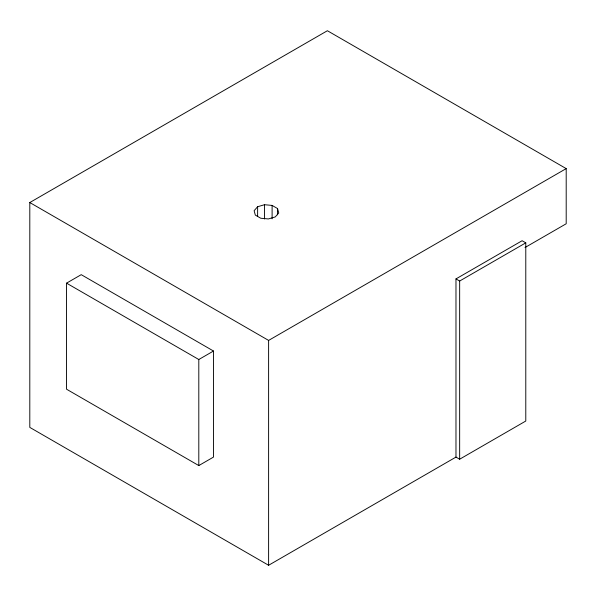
<?xml version="1.0" encoding="UTF-8"?>
<svg xmlns="http://www.w3.org/2000/svg" width="596" height="596" viewBox="0 0 596 596"><rect width="100%" height="100%" fill="white"/><g stroke="black" fill="none" stroke-linecap="round" stroke-linejoin="round"><path stroke-width="0.89" d="M257.621 206.738L254.12 210.701L255.326 215.104L260.78 218.248L268.394 218.941L275.263 216.922L278.764 212.958L277.557 208.563L272.104 205.411L264.49 204.719L257.621 206.738L257.621 216.564M455.977 457.087L455.977 278.906L522.111 240.724L525.784 242.848L525.784 421.029L459.658 459.211L455.977 457.087L268.61 565.269L29.8 427.392L29.8 202.543L327.39 30.731L566.2 168.608L566.2 223.761L525.002 247.541M66.543 283.152L81.235 274.667L213.502 351.029L213.502 457.087L198.803 465.573L66.543 389.21L66.543 283.152L198.803 359.515L213.502 351.029M29.8 202.543L268.61 340.42L566.2 168.608M455.977 278.906L459.658 281.029L525.784 242.848M459.658 281.029L459.658 459.211M277.557 208.563L277.557 214.813M272.104 205.411L272.104 218.814M268.61 340.42L268.61 565.269M264.49 204.719L264.49 219.008M198.803 359.515L198.803 465.573"/></g></svg>
